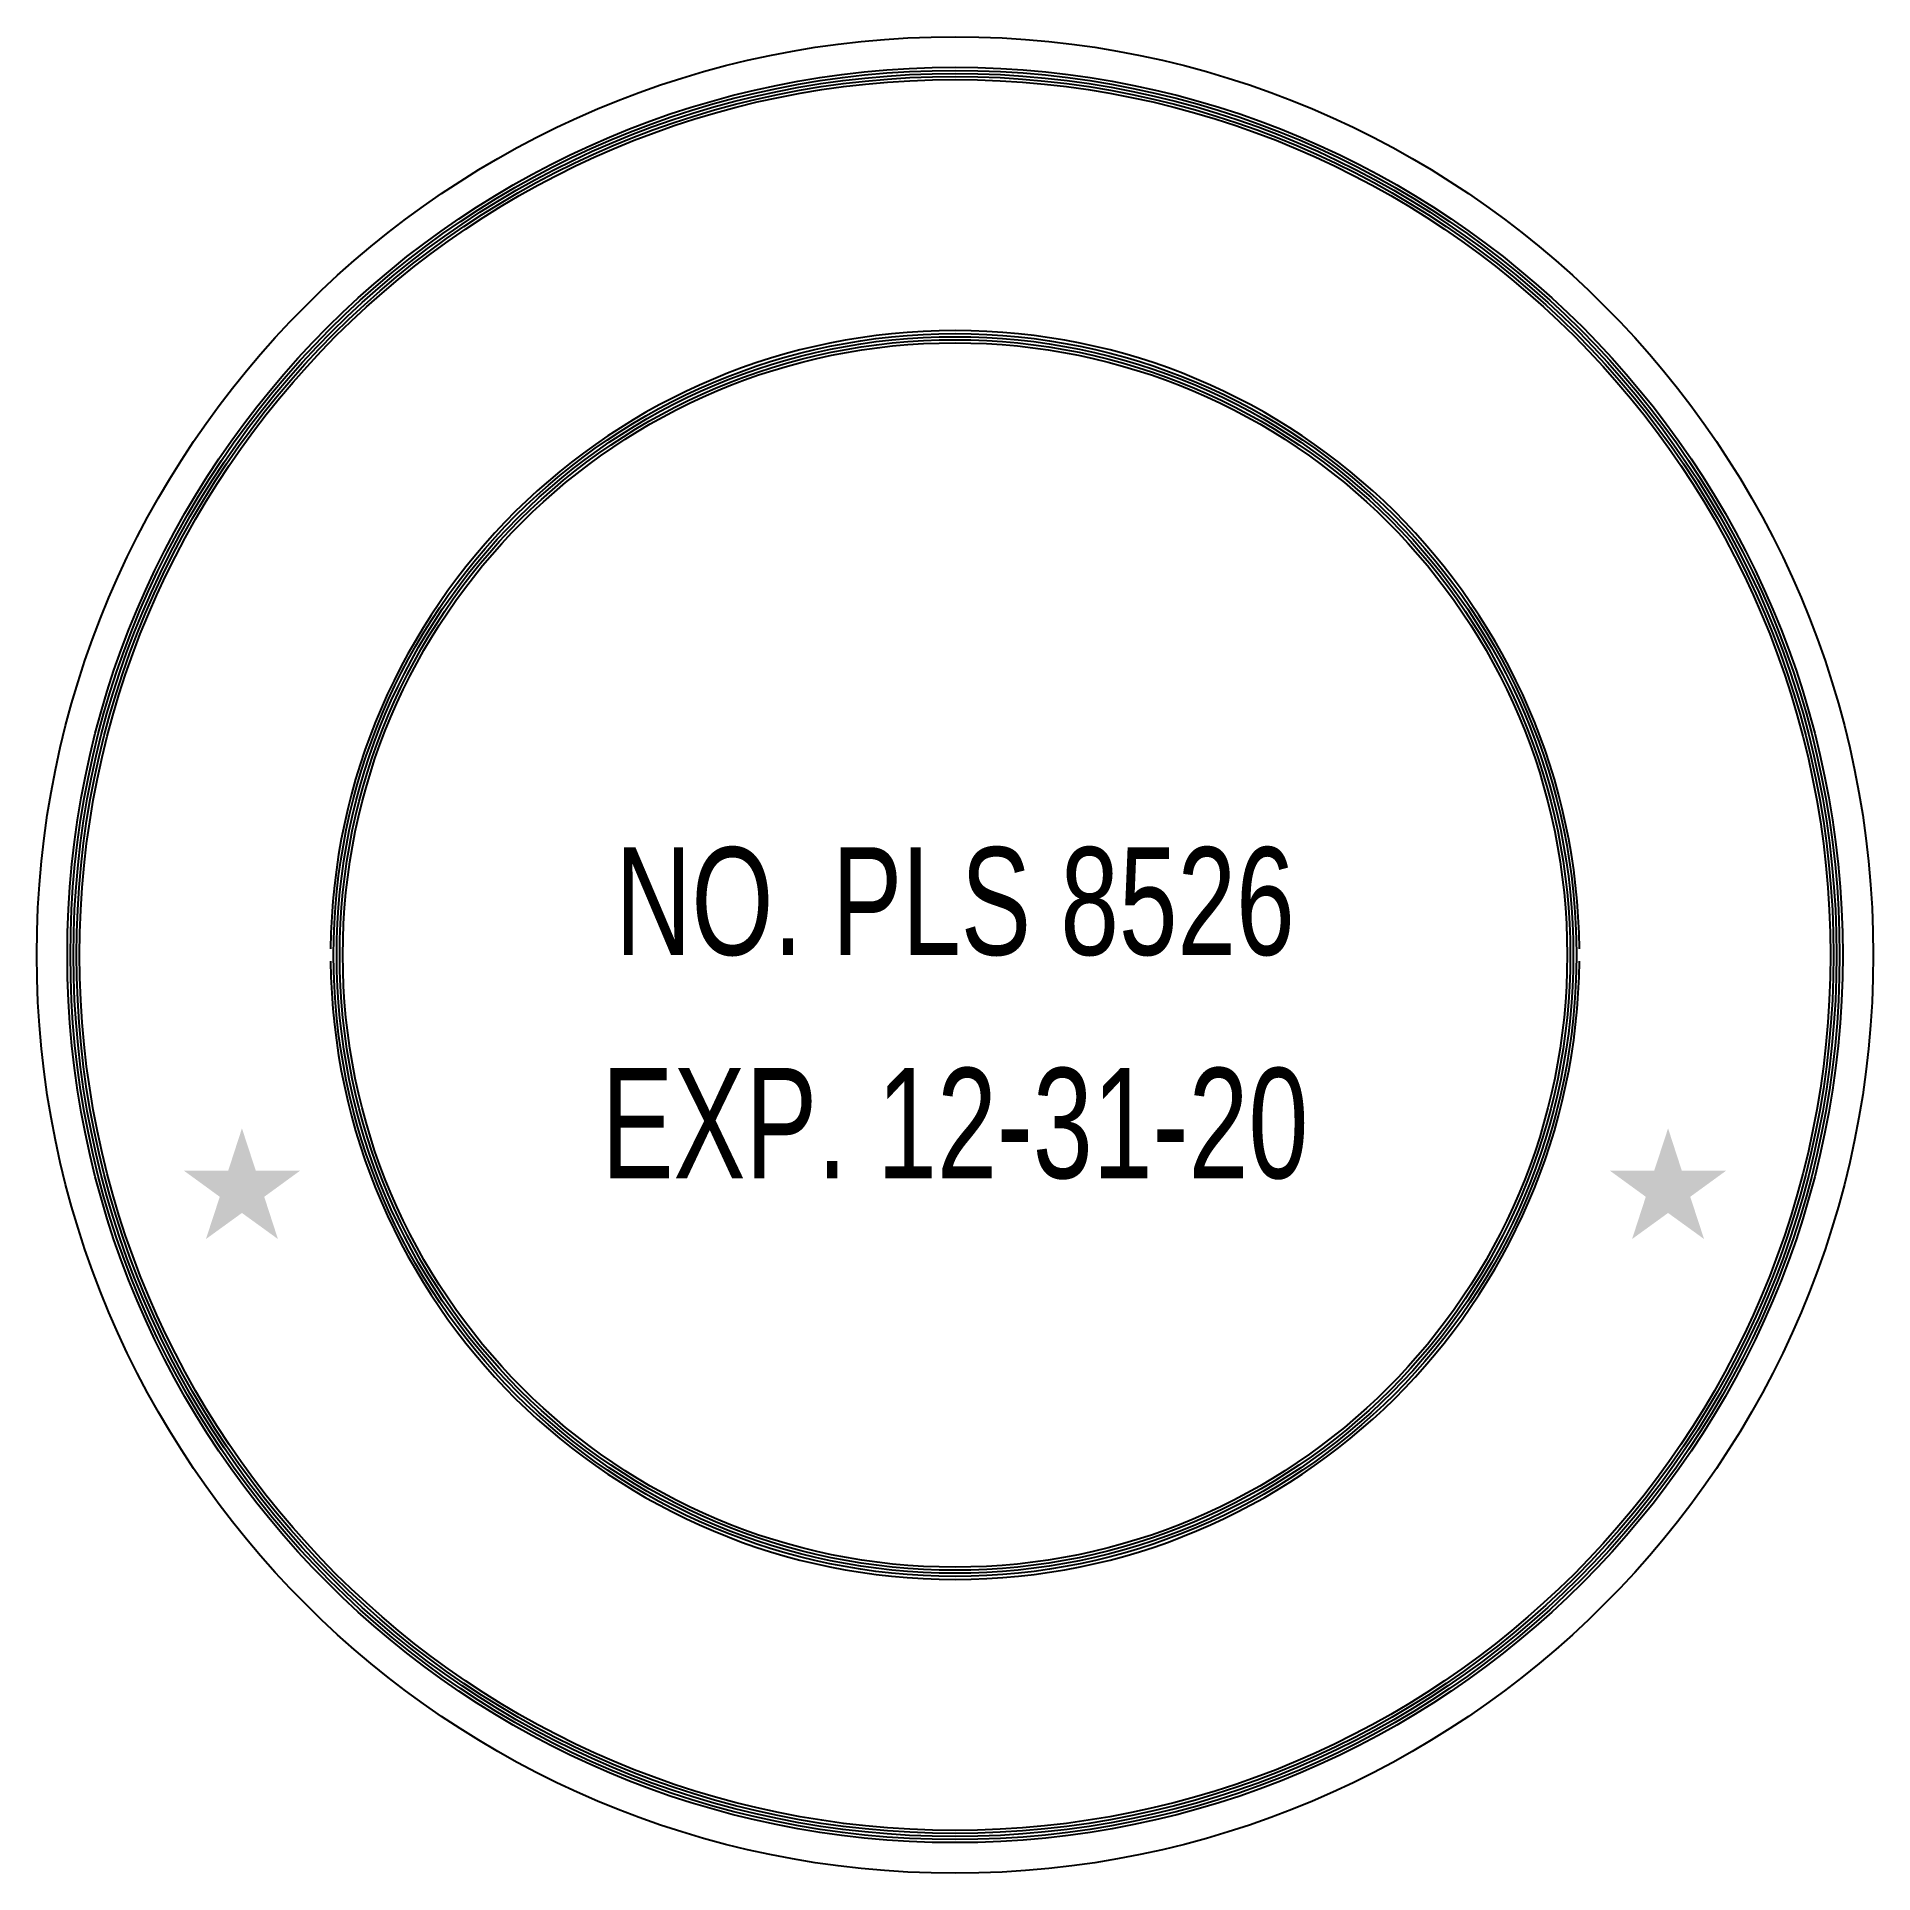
# Model space of a CAD drawing. Header units: inches. Extents: x 17.2 to 77.2, y 10 to 70.
import ezdxf
from ezdxf.enums import TextEntityAlignment as Align

# ---------------------------------------------------------------- set-up
doc = ezdxf.new("R2010")
doc.units = ezdxf.units.IN
doc.header["$MEASUREMENT"] = 0
doc.layers.add('JLD SEAL', color=4, linetype='Continuous')
doc.layers.add('TITLEBLOCK', color=7, linetype='Continuous')
doc.styles.get("Standard").update_dxf_attribs({"font": 'arial.ttf'})

# ---------------------------------------------------------------- blocks, each defined once
blk = doc.blocks.new('LS8526-SEAL 12312018')
at = {"layer": 'JLD SEAL'}
for points in [[(0.1676, 0.6084), (0.1564, 0.5739), (0.1201, 0.5739), (0.1495, 0.5525), (0.1382, 0.518), (0.1676, 0.5393), (0.197, 0.518), (0.1858, 0.5525), (0.2152, 0.5739), (0.1789, 0.5739)], [(1.3324, 0.6084), (1.3211, 0.5739), (1.2848, 0.5739), (1.3142, 0.5525), (1.303, 0.518), (1.3324, 0.5393), (1.3618, 0.518), (1.3505, 0.5525), (1.3799, 0.5739), (1.3436, 0.5739)]]:
    blk.add_hatch(color=256, dxfattribs=at).paths.add_polyline_path(points)
blk.add_circle((0.75, 0.75), 0.75, dxfattribs=at)
at = {"layer": 'JLD SEAL', "color": 4}
for radius in [0.725, 0.7225, 0.72, 0.7175, 0.715, 0.5075, 0.505, 0.5025, 0.5]:
    blk.add_circle((0.75, 0.75), radius, dxfattribs=at)
for start, end in [(0.5617, 179.4383), (180.5617, 359.4383)]:
    blk.add_arc((0.75, 0.75), 0.51, start, end, dxfattribs=at)
at = {"layer": 'JLD SEAL', "width": 0.7}
for s, height, p in [('NO. PLS 8526', 0.088, (0.75, 0.75)), ('EXP. 12-31-20', 0.09, (0.75, 0.5677))]:
    blk.add_text(s, height=height, dxfattribs=at).set_placement(p, align=Align.CENTER)

msp = doc.modelspace()

# ---------------------------------------------------------------- block references
at = {"layer": 'TITLEBLOCK', "xscale": 40, "yscale": 40, "zscale": 40}
msp.add_blockref('LS8526-SEAL 12312018', (17.241, 9.968, -106.61), dxfattribs=at)

doc.saveas('drawing.dxf')
